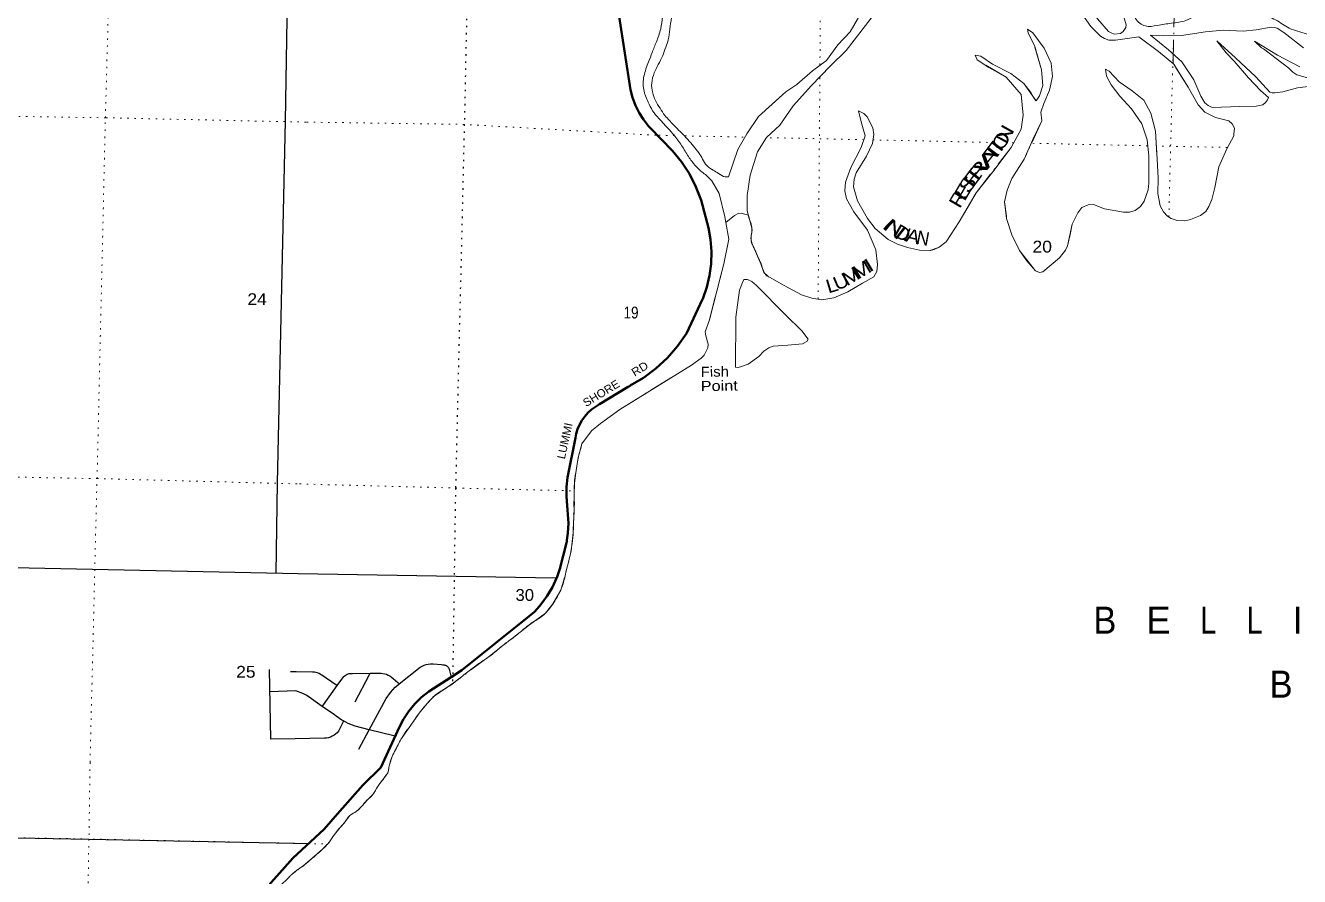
# Model space of a CAD drawing. Header units: feet. Extents: x -489137 to -242534, y 368785 to 558127.
# Drawn here: x -399770 to -380919, y 461387 to 473980 of the extents above; entities that cross this region are included whole.
import ezdxf
from ezdxf.enums import TextEntityAlignment as Align

# ---------------------------------------------------------------- set-up
doc = ezdxf.new("R2010")
doc.units = ezdxf.units.FT
doc.header["$LTSCALE"] = 70
doc.linetypes.add('DOT_DASHED', pattern=[7.7, 5, -1.2, 0.3, -1.2])
doc.linetypes.add('DOTTED', pattern=[1.5, 0.3, -1.2])
for name, color, linetype, lineweight in [('26', 7, 'Continuous', 40), ('27', 7, 'Continuous', 13), ('29', 7, 'Continuous', 25), ('39', 7, 'Continuous', 13), ('44', 7, 'DOT_DASHED', 13), ('6', 7, 'DOTTED', 25), ('7', 7, 'DOTTED', 13)]:
    doc.layers.add(name, color=color, linetype=linetype, lineweight=lineweight)
doc.layers.add('41', color=7, linetype='Continuous')
doc.layers.add('42', color=7, linetype='Continuous')

msp = doc.modelspace()

# ---------------------------------------------------------------- linework, layer by layer
at = {"layer": '26'}
for points in [[(-394513.76, 462999.16), (-394233.94, 463602.78), (-394175.44, 463715.2), (-394098.77, 463832.33), (-394010.28, 463940.81), (-393910.94, 464039.44), (-393801.83, 464127.14), (-393473.6, 464338.04), (-393314.94, 464439.99), (-392315.31, 465240.37), (-392239.84, 465306.22), (-392165.63, 465385.45), (-392100.1, 465472), (-392048.78, 465543.17), (-391973.27, 465668.83), (-391911.31, 465801.69), (-391910.19, 465804.94), (-391863.58, 465940.3), (-391766, 466322.54), (-391760.89, 466342.53), (-391758.1, 466362.54), (-391743.23, 466468.87), (-391737.2, 466615.58), (-391761.93, 466943.54), (-391766.59, 467015.12), (-391764.59, 467152.8), (-391748.2, 467289.52), (-391634.34, 467879.86), (-391622.15, 467937.39), (-391600.61, 468006.09), (-391572, 468072.17), (-391536.64, 468134.9), (-391494.91, 468193.58), (-391447.29, 468247.58), (-391394.27, 468296.31), (-391336.46, 468339.23), (-391274.47, 468375.87), (-390864.19, 468626.9), (-390844.08, 468639.21), (-390824.19, 468649.53), (-390822.02, 468650.66), (-390624.81, 468768.14), (-390440.96, 468905.59), (-390272.49, 469061.5), (-390121.24, 469234.17), (-389988.86, 469421.7), (-389754.18, 469928.46), (-389750.22, 469937.87), (-389690.22, 470105.64), (-389648.08, 470278.76), (-389624.27, 470455.33), (-389619.05, 470633.43), (-389632.48, 470811.1), (-389664.4, 470986.39), (-389773.58, 471397.75), (-389773.58, 471397.76), (-389849.6, 471594.98), (-389945.81, 471783.18), (-390061.16, 471960.29), (-390194.4, 472124.36), (-390532.15, 472472.11), (-390550.3, 472492.16), (-390625.95, 472587.28), (-390691.24, 472689.79), (-390745.45, 472798.56), (-390788, 472912.41), (-390818.42, 473030.07), (-390987.08, 474113.6)], [(-395813.16, 461657.54), (-395349.34, 462086.44), (-395153.41, 462315.92), (-394777.93, 462739.7), (-394513.76, 462999.16)], [(-396787.86, 460576.88), (-396293.56, 461121.39), (-395813.16, 461657.54)]]:
    msp.add_lwpolyline(points, dxfattribs=at)
at = {"layer": '29'}
for p, q in [((-402659.52, 466021.85), (-395737.85, 465868.97)), ((-395763.8, 464417.96), (-395846.5, 464417.44)), ((-395768.9, 464132.75), (-396153.47, 464120.9)), ((-395809.19, 461879.6), (-395578.85, 461874.21))]:
    msp.add_line(p, q, dxfattribs=at)
for points in [[(-396062.57, 465874.63), (-396040.6, 467211.75), (-395921.93, 472562.65), (-395816.05, 479234)], [(-395737.85, 465868.97), (-391930.68, 465805.28), (-391910.19, 465804.94)], [(-394433.99, 464022.69), (-394371.28, 464108.99), (-394299.9, 464188.26), (-394281.63, 464206.08), (-394241.88, 464237.52), (-393930.86, 464483.57)], [(-393930.86, 464483.57), (-393902.98, 464500.17), (-393873.51, 464513.76), (-393842.79, 464524.2), (-393811.14, 464531.37), (-393778.91, 464535.19), (-393746.47, 464535.62), (-393738.71, 464535.22)], [(-393738.71, 464535.22), (-393613.33, 464522.37), (-393593.61, 464520.35)], [(-393593.61, 464520.35), (-393573.33, 464518.99), (-393565.17, 464517.21), (-393556.18, 464514.24), (-393547.54, 464510.34), (-393539.36, 464505.55), (-393531.72, 464499.94), (-393524.71, 464493.56), (-393518.41, 464486.48), (-393512.88, 464478.79), (-393508.18, 464470.55), (-393504.37, 464461.87), (-393502.73, 464457.13)], [(-395781.6, 463422.46), (-396138.81, 463419.64), (-396158.14, 464450.69)], [(-395385.86, 464365.45), (-395405.75, 464379.01), (-395426.94, 464390.42), (-395449.21, 464399.55), (-395472.32, 464406.3), (-395496, 464410.6), (-395520, 464412.4), (-395522.25, 464412.44), (-395763.8, 464417.96)], [(-395158.15, 464213.76), (-395176.29, 464225.84), (-395385.86, 464365.45)], [(-395158.15, 464213.76), (-395091.24, 464307.48), (-395076.89, 464327.58)], [(-395076.89, 464327.58), (-395059.39, 464347.48), (-395054.35, 464352.5), (-395041.2, 464363.1), (-395027.01, 464372.26), (-395011.94, 464379.89), (-394996.16, 464385.91), (-394979.84, 464390.24), (-394971.41, 464391.56), (-394951.51, 464393.61)], [(-394951.51, 464393.61), (-394931.41, 464393.69), (-394670.42, 464394.77), (-394509.01, 464395.43)], [(-394892.77, 463974.41), (-394680.66, 464375.42), (-394670.42, 464394.77)], [(-394509.01, 464395.43), (-394481.4, 464392.9), (-394454.2, 464387.5), (-394427.72, 464379.28), (-394402.24, 464368.35), (-394378.04, 464354.8), (-394355.39, 464338.81), (-394334.54, 464320.53), (-394331.61, 464317.63)], [(-394331.61, 464317.63), (-394262.49, 464255.92), (-394241.88, 464237.52)], [(-393502.73, 464457.13), (-393478.7, 464358.89), (-393473.6, 464338.04)], [(-395607.45, 464065.04), (-395635.13, 464081.96), (-395664.41, 464095.89), (-395768.9, 464132.75)], [(-395378.45, 463905.15), (-395362.02, 463928.16), (-395158.15, 464213.76)], [(-395066.28, 463689.95), (-395087.09, 463701.15), (-395175.22, 463761.23), (-395198.71, 463779.66), (-395378.45, 463905.15), (-395607.45, 464065.04)], [(-394835.44, 463273.93), (-394682.79, 463558.65), (-394433.99, 464022.69)], [(-395066.28, 463689.95), (-395076.53, 463668.39), (-395139.24, 463536.52)], [(-394894.47, 463610.16), (-394993.16, 463650.61), (-395066.28, 463689.95)], [(-394297.83, 463464.96), (-394320.5, 463470.48), (-394682.79, 463558.65), (-394894.47, 463610.16)], [(-395139.24, 463536.52), (-395158.98, 463514.59), (-395180.9, 463494.84), (-395204.76, 463477.48), (-395230.31, 463462.72), (-395257.26, 463450.71), (-395285.32, 463441.58), (-395314.18, 463435.43), (-395343.52, 463432.34), (-395343.76, 463432.32), (-395781.6, 463422.46)], [(-405290.42, 462061.4), (-404129.9, 462039.69), (-398831.06, 461941.82), (-395809.19, 461879.6)]]:
    msp.add_lwpolyline(points, dxfattribs=at)
at = {"layer": '39'}
for points in [[(-386129.18, 475452), (-386083.24, 475325.57), (-386023, 475227.93), (-385878.68, 475113.02), (-385718.86, 475030.24), (-385367.19, 474989.04), (-385134.11, 474960.25), (-384656.66, 474864.1), (-384572.69, 474837.49), (-384501.17, 474784.37), (-384113.41, 474342.87), (-383907.38, 474076.48), (-383746, 473891.69), (-383707.28, 473869.2), (-383660.16, 473853.68), (-383569.6, 473861.32), (-383530.46, 473891.5), (-383486.99, 473947.92), (-383486.1, 473991.53), (-383533.04, 474157.93), (-383536.57, 474377.97), (-383495.82, 474616.55)], [(-386303.54, 474908.35), (-386439.47, 474664.98), (-386659.84, 474528.04), (-387016.51, 474424.05), (-387127.65, 474309.18), (-387257.1, 474087.71), (-387625.47, 473610.6), (-387863.94, 473377.14), (-388141.75, 473091.99), (-388411.8, 472792.56), (-388611.12, 472503.85), (-388808.2, 472324.07), (-388939.49, 472110.71), (-389047.26, 471767.74), (-389089.73, 471465.86), (-389090.39, 471237.83)], [(-386010.17, 474982.48), (-385733.84, 474889.27), (-385561.21, 474859.65), (-385379.82, 474864.17), (-385148.39, 474853.57), (-384775.44, 474769.57), (-384615.97, 474687.73), (-384403.91, 474518.09), (-384256.63, 474333.57), (-384159.02, 474182.32), (-384006.4, 473963.39), (-383866.25, 473823.42), (-383805.62, 473786.54), (-383742.68, 473762.92), (-383639.92, 473760.45), (-383296.45, 473810.22)], [(-389365.93, 471739.75), (-389230.84, 472146.7), (-389097.16, 472378.17), (-388926.77, 472631.13), (-388520.41, 472996.5), (-388354.99, 473106.27), (-388123.18, 473309.58), (-387918.58, 473462.98), (-387748.7, 473691.72), (-387567.48, 473883.92), (-387404.57, 474165.27), (-387184.95, 474461.66), (-386831.1, 474624.23), (-386568.54, 474838.99)], [(-386399.23, 470646.21), (-386326.14, 470663.24), (-386249.43, 470698.67), (-386148.7, 470780.54), (-385955.34, 471073.4), (-385704.79, 471502.37), (-385458.66, 471814.38), (-385187.37, 472174.33), (-385036.79, 472443.82), (-385006.34, 472651.08), (-385036.28, 472958.42), (-385260.6, 473217.09), (-385515.52, 473359.33), (-385690.52, 473469.72), (-385719.27, 473540.91), (-385637, 473525.17), (-385462.13, 473408.73), (-385189.05, 473268.16), (-384998.65, 473123.16), (-384896.68, 472987.97), (-384844.14, 472898.14), (-384814.64, 472863.25), (-384768.72, 472941.06), (-384715.23, 473093.38), (-384734.7, 473321.81), (-384836.39, 473666.88), (-384932.92, 473870.58), (-384945.89, 473925.32), (-384864.45, 473869.23), (-384697.82, 473645.99), (-384593.65, 473421.96), (-384573.51, 473225.81), (-384618.01, 473020.84), (-384700.57, 472826.71), (-384745.55, 472696.42), (-384730, 472570.99), (-384864.68, 472291.1), (-384993.52, 472001.01), (-385174.68, 471713.96)], [(-380860.36, 473647.4), (-381151.79, 473875.1), (-381247.74, 473938.05), (-381291.01, 473951.83), (-381339.49, 473955.47), (-381561.86, 473917.45), (-381753.65, 473897), (-382047.43, 473912.85), (-382311.87, 473885.75), (-382663.48, 473832.11), (-382937.57, 473825.38), (-383126.64, 473839.18), (-382859.21, 473620.01), (-382661.46, 473440.56), (-382483.57, 473176.74), (-382379.82, 472932.54), (-382319.66, 472837.9), (-382270.49, 472798.54), (-382209.97, 472767.76), (-381802.81, 472779.95), (-381562.98, 472785.34), (-381462.12, 472808.38), (-381420.87, 472839.05), (-381391.31, 472881.2), (-381379.02, 472914.92), (-381497.8, 473016.14), (-381673.2, 473205.24), (-381885.65, 473453.59), (-382004.96, 473575.92), (-382141.4, 473751.23), (-381864.47, 473503.63), (-381566.15, 473219.28), (-381359.24, 472995.25), (-381322.47, 472983.54), (-381285.1, 472981.57), (-381165.77, 472999.53), (-380951, 473059.9), (-380789.5, 473076.91)], [(-383118.16, 472684.67), (-383049.13, 472416.93), (-383025.42, 472002.76), (-383013.06, 471722.01), (-383017.79, 471492.04), (-382981.21, 471311.71), (-382932.33, 471224.11), (-382871.56, 471158.2), (-382816.28, 471121.77), (-382731.89, 471092.9), (-382615.66, 471088.31), (-382532.18, 471107.15), (-382385.54, 471167.03), (-382304.04, 471229.81), (-382259.66, 471302.83), (-382215.78, 471407.69), (-382171.94, 471580.38), (-382111.22, 471887.96), (-381994.92, 472156.1), (-381892.27, 472347.82), (-381891.86, 472373.46), (-381883.86, 472462.68), (-381915.46, 472526.97), (-381964.22, 472571.22), (-382160.64, 472619.47), (-382318.14, 472699.25), (-382420.73, 472804.18), (-382568.41, 473067.41), (-382778.99, 473406.54), (-383004.77, 473594.62), (-383296.45, 473810.22)], [(-380801.27, 473203.97), (-380959.14, 473251.77), (-381017.62, 473290.56), (-381078.01, 473348.95), (-381454.25, 473633), (-381481.78, 473650.71), (-381585.48, 473748.4), (-381243.29, 473539.88), (-380912.48, 473365.89)], [(-383219.5, 471380.96), (-383160.48, 471548.84), (-383149.59, 471645.98), (-383151.28, 472053.66), (-383174.65, 472288.22), (-383254.41, 472523.88), (-383404.98, 472744.79), (-383580.33, 472935.91), (-383705.88, 473099.82), (-383775.72, 473230.34), (-383791.72, 473333.58), (-383733.91, 473304.19), (-383588.14, 473143.92), (-383393.38, 473014.98), (-383222.99, 472876.43), (-383118.16, 472684.67)], [(-387218.96, 470260.69), (-387173.85, 470340.48), (-387162.79, 470445.25), (-387186.59, 470659.64), (-387311.5, 470952.69), (-387513.38, 471225.05), (-387622.28, 471414.87), (-387647.83, 471533.09), (-387639.37, 471661.41), (-387556.32, 471879.75), (-387405.24, 472173.45), (-387347.31, 472345.86), (-387405.41, 472556.88), (-387442.45, 472715.02), (-387364.6, 472678.5), (-387315.28, 472629.78), (-387232.02, 472466.7), (-387219.06, 472367.54), (-387236.83, 472232.7), (-387325.26, 472046.76), (-387477.43, 471797.48), (-387510.15, 471706.28), (-387519.97, 471590.45), (-387461.69, 471387.5), (-387310.03, 471122.18), (-387200.25, 470974.72), (-387004.18, 470811.45)], [(-389406.06, 471066.5), (-389420.56, 471149.46), (-389506.09, 471496.23), (-389613.06, 471681.97), (-389709.25, 471774.26)], [(-385174.68, 471713.96), (-385244.36, 471541), (-385282.49, 471368.97), (-385253.24, 471126.22), (-385175.66, 470882.53), (-385061.63, 470648.22), (-384955.96, 470496.81), (-384828.03, 470351.01)], [(-384284.02, 471042.63), (-384200.95, 471208.36), (-384139.98, 471288.03)], [(-384139.98, 471288.03), (-384047.53, 471326.45), (-383965.81, 471333.05), (-383804.04, 471265.29), (-383524.98, 471219.46)], [(-383349.3, 471240.23), (-383270.63, 471300.86), (-383219.5, 471380.96)], [(-383524.98, 471219.46), (-383435.84, 471218.2), (-383349.3, 471240.23)], [(-391540.12, 467790.83), (-391393.66, 467980.73), (-391259.91, 468090.94), (-390975.89, 468298.16), (-389914.89, 468955.42), (-389773.75, 469059.61), (-389727.75, 469102.52), (-389704.15, 469149.75), (-389672.68, 469208.8), (-389670.81, 469265.45), (-389704.53, 469389.21), (-389712.02, 469448.9), (-389651.35, 469624.28), (-389438.94, 470451.56), (-389362.88, 470819.38), (-389406.06, 471066.5)], [(-384471.58, 470541.79), (-384381.9, 470653.37), (-384351.1, 470719.04), (-384313.43, 470885.8), (-384284.02, 471042.63)], [(-387004.18, 470811.45), (-386867.02, 470741.96), (-386720.54, 470694.89)], [(-386720.54, 470694.89), (-386540.52, 470655.37), (-386399.23, 470646.21)], [(-384828.03, 470351.01), (-384768.38, 470324.73), (-384719.54, 470336.78), (-384471.58, 470541.79)], [(-388760.07, 470255.81), (-388543.03, 470133.29), (-388290.08, 469993.12)], [(-387985.43, 469918.53), (-387811.11, 469950.8), (-387602.25, 470038.15), (-387386.07, 470167.1), (-387218.96, 470260.69)], [(-388290.08, 469993.12), (-388137.61, 469942.92), (-387985.43, 469918.53)]]:
    msp.add_lwpolyline(points, dxfattribs=at)
msp.add_lwpolyline([(-389266.88, 468924.54), (-389261.77, 469663.06), (-389203.13, 470065.52), (-389163.27, 470177.08), (-389141.54, 470219.71), (-389087.14, 470220.66), (-389021.66, 470192.82), (-388956.02, 470131.31), (-388523.76, 469699.03), (-388284.93, 469460.25), (-388188.71, 469339.29), (-388207.39, 469303.26), (-388274.77, 469268.33), (-388488.67, 469250.33), (-388706.51, 469236.44), (-388769.9, 469212.73), (-388845.05, 469160.45), (-388921.21, 469081.22), (-389078.67, 468967.26), (-389178.04, 468934.91), (-389224.68, 468919.68)], close=True, dxfattribs=at)
for points in [[(-390342.25, 478988.24), (-390326.4, 478896.28), (-390320.65, 478831.49), (-390288.7, 478750.39), (-390278.97, 478671.41), (-390279.38, 478584.4), (-390291.81, 478517.68), (-390316.34, 478455.07), (-390347.05, 478368.2), (-390387.91, 478271.27), (-390398.28, 478212.64), (-390416.83, 478133.81), (-390423.28, 478050.87), (-390427.74, 477959.83), (-390432.21, 477868.78), (-390414.52, 477763.46), (-390400.66, 477702.68), (-390374.83, 477611.48), (-390332.83, 477520.21), (-390282.67, 477447.1), (-390238.42, 477406.4), (-390175.93, 477377.76), (-390121.6, 477332.96), (-390119.85, 477274.26), (-390132.21, 477223.74), (-390158.68, 477179.35), (-390175.02, 477140.98), (-390225.92, 477054.22), (-390244.46, 476977.41), (-390250.84, 476908.64), (-390255.28, 476823.67), (-390241.59, 476728.48), (-390215.82, 476623.12), (-390176.03, 476491.38), (-390164.35, 476396.21), (-390118.34, 476300.86), (-390094.6, 476193.49), (-390083.22, 476035.58), (-390067.57, 475926.23), (-390049.96, 475802.69), (-390028.55, 475628.55), (-390051.71, 475428.32), (-390064.62, 475258.39), (-390057.49, 475055.99), (-390069.97, 474979.15), (-390107.25, 474781.02), (-390130.44, 474574.72), (-390167.68, 474386.7), (-390182.37, 474269.4), (-390211.44, 474099.56), (-390234.48, 473923.62), (-390259.44, 473769.94), (-390296.32, 473658.83), (-390345.42, 473527.54), (-390406.6, 473402.38), (-390465.77, 473277.21), (-390504.85, 473127.65), (-390489.35, 472985.91), (-390449.49, 472870.36), (-390381.35, 472754.67), (-390309.12, 472649.07), (-390244.81, 472577.92), (-390128.22, 472453.88), (-390037.73, 472366.41), (-389969.4, 472291.19), (-389885.01, 472193.62), (-389808.7, 472096.1), (-389750.56, 472002.72), (-389688.38, 471907.29), (-389595.77, 471840.04), (-389515.2, 471791.07), (-389416.45, 471739.97), (-389369.84, 471739.77)], [(-384963.68, 477884.27), (-385020.76, 477798.95), (-385088.58, 477552.41), (-385081.33, 477374.28), (-385045.68, 477222.33), (-384933.38, 477045.7), (-384746.25, 476886.91), (-384648.18, 476692.14), (-384626.12, 476657.62), (-384546.37, 476432.59), (-384536.75, 476329.33), (-384525.06, 476236.19), (-384533.79, 476098.62), (-384473.99, 475926.3), (-384371.65, 475780.08), (-384254.71, 475730.92), (-383966.24, 475646.49), (-383710.24, 475527.83), (-383577.73, 475353.12), (-383493.88, 475140.21), (-383448.4, 474931.54), (-383441.03, 474779.73), (-383427.25, 474700.73), (-383413.96, 474520.56), (-383394.88, 474279.64), (-383345.31, 474081.07), (-383200.36, 473973.08), (-383024.58, 473980.29), (-382812.32, 474013.62), (-382600.02, 474055.05), (-382353.08, 474161.05), (-382197.59, 474148.13), (-382070.46, 474119.15), (-381783.24, 474198.65), (-381492.59, 474146.59), (-381272.8, 474062.51), (-381071.36, 473940.07), (-380819.25, 473855.82), (-380591.44, 473757.54), (-380271.04, 473587.95), (-379980.86, 473436.73), (-379648.38, 473256.97), (-379428.77, 473134.44), (-379152.49, 473033.88), (-378779.14, 472955.1), (-378530.76, 472937.65), (-378232.04, 472883.53), (-378001.99, 472831.77), (-377537.57, 472790.98), (-377214.13, 472839.94), (-376987.96, 472822.6), (-376519.44, 472793.93), (-376145.85, 472765.74), (-375657.03, 472759.22), (-375273.24, 472753.23), (-374923.73, 472761.59), (-374735.95, 472742.42), (-374451.44, 472674.21), (-374181.22, 472573.68), (-373880.67, 472479.07), (-373657.6, 472231.06), (-373542.7, 472179.88), (-373371.93, 471978.68), (-373138.77, 471728.58), (-372935.51, 471563.64), (-372813.92, 471214.95)], [(-389709.25, 471774.26), (-389777.64, 471826.79), (-389884.19, 471936.61), (-389984.53, 472078.78), (-390088.8, 472245.24), (-390211.3, 472399.66), (-390321.84, 472519.62), (-390400.23, 472605.01), (-390490.6, 472718.79), (-390558.68, 472846.63), (-390622.46, 473033.13), (-390619.52, 473229.41), (-390549.84, 473443.57), (-390498.7, 473578.9), (-390435.34, 473736.43), (-390371.81, 473932.41), (-390342.7, 474110.34), (-390327.61, 474312.64), (-390328.87, 474474.54), (-390283.77, 474615.97), (-390246.59, 474791.84), (-390243.74, 474969.91), (-390216.74, 475127.62), (-390161.01, 475382.33), (-390144.1, 475542.11), (-390126.84, 475778.8), (-390128.31, 475896.18), (-390153.68, 476086.53), (-390164.96, 476266.7), (-390214.66, 476438.96), (-390282.62, 476593.1), (-390304.32, 476704.52), (-390346.09, 476844.36)], [(-389090.39, 471237.83), (-389053.82, 471096.63), (-389021.99, 470991.24), (-389033.02, 470792.98), (-388989.09, 470683.47), (-388921.11, 470533.38), (-388875.16, 470423.87), (-388813.18, 470285.94), (-388760.07, 470255.81)], [(-394395.12, 462997.56), (-394363.5, 463111.67), (-394269.63, 463313.57), (-394169.83, 463489.13), (-394047.84, 463656.48), (-393960.39, 463783.53), (-393814.11, 463962.89), (-393686.26, 464087.72), (-393520.12, 464192.11), (-393357.96, 464312.71), (-393205.89, 464433.37), (-392997.13, 464582.06), (-392865.39, 464674.49), (-392707.2, 464807.25), (-392561.25, 464915.79), (-392415.26, 465032.43), (-392281.44, 465139.01), (-392119.35, 465243.42), (-391997.52, 465376.37), (-391887.61, 465553.9), (-391830.49, 465673.01), (-391781.13, 465860.96), (-391725.56, 466081.27), (-391680.03, 466313.76), (-391665.06, 466491.77), (-391658.12, 466679.94), (-391649.06, 466890.35), (-391652.01, 467123.09), (-391634.91, 467325.37), (-391612.03, 467464.89), (-391593.32, 467578.13), (-391543.95, 467770.13), (-391540.12, 467790.83)], [(-394395.12, 462997.56), (-394405.31, 462934.58), (-394427.67, 462894.9), (-394498.09, 462801.15), (-394558.15, 462721.37), (-394629.06, 462601.33), (-394717.49, 462516.02), (-394793.89, 462426.43), (-394869.99, 462353.02), (-394976.29, 462284.23), (-395040.5, 462198.45), (-395106.58, 462120.81), (-395220.33, 461977.31), (-395272.24, 461901.41), (-395321.75, 461845.71), (-395441.04, 461730.63), (-395527.23, 461657.42), (-395615.47, 461582.21), (-395703.57, 461515.1), (-395754.72, 461479.66), (-395817.41, 461427.46)], [(-395986.73, 461266.09), (-395945.98, 461305.04), (-395899.77, 461346.12), (-395849.7, 461400.04), (-395817.41, 461427.46)]]:
    msp.add_spline(points, degree=3, dxfattribs=at)
at = {"layer": '44'}
for points in [[(-382791.24, 473416.75), (-382764.2, 474614.99), (-383620.31, 475301.88), (-384589.88, 476348.1), (-385234.62, 477321.35), (-387966.12, 477322.47), (-389699.94, 476958.92), (-390043.87, 477082.72), (-390541.63, 477758.45), (-390428.76, 478545.3), (-389952.28, 479577.28), (-389501.53, 479554.31), (-388018.11, 479638.44), (-387894.2, 479779.16), (-387889.86, 480266.15), (-387945.67, 483022.7), (-387829.15, 488508.32), (-393014.45, 488556.78), (-395330.82, 488628.53)], [(-389406.06, 471066.5), (-389281.12, 471170.94), (-389222.85, 471197.6), (-389178.6, 471203.51), (-389073.89, 471174.11), (-389018.38, 470956.47), (-389038.57, 470826.91), (-389016.4, 470748.04), (-388888.41, 470455.57), (-388844.86, 470323.47), (-388784.1, 470269.44), (-388543.03, 470133.29), (-388290.08, 469993.12), (-388137.61, 469942.92), (-387985.43, 469918.53), (-387811.11, 469950.8), (-387602.25, 470038.15), (-387386.07, 470167.1), (-387218.96, 470260.69), (-387173.85, 470340.48), (-387162.79, 470445.25), (-387186.59, 470659.64), (-387311.5, 470952.69), (-387513.38, 471225.05), (-387622.28, 471414.87), (-387647.83, 471533.09), (-387639.37, 471661.41), (-387556.32, 471879.75), (-387405.24, 472173.45), (-387347.31, 472345.86), (-387405.41, 472556.88), (-387442.45, 472715.02), (-387364.6, 472678.5), (-387315.28, 472629.78), (-387232.02, 472466.7), (-387219.06, 472367.54), (-387236.83, 472232.7), (-387325.26, 472046.76), (-387477.43, 471797.48), (-387510.15, 471706.28), (-387519.97, 471590.45), (-387461.69, 471387.5), (-387310.03, 471122.18), (-387200.25, 470974.72), (-387004.18, 470811.45), (-386867.02, 470741.96), (-386720.54, 470694.89), (-386540.52, 470655.37), (-386399.23, 470646.21), (-386249.43, 470698.67), (-386148.7, 470780.54), (-385955.34, 471073.4), (-385704.79, 471502.37), (-385187.37, 472174.33), (-385036.79, 472443.82), (-385006.34, 472651.08), (-385036.28, 472958.42), (-385260.6, 473217.09), (-385690.52, 473469.72), (-385719.27, 473540.91), (-385637, 473525.17), (-385462.13, 473408.73), (-385189.05, 473268.16), (-384998.65, 473123.16), (-384814.64, 472863.25), (-384768.72, 472941.06), (-384715.23, 473093.38), (-384734.7, 473321.81), (-384836.39, 473666.88), (-384932.92, 473870.58), (-384945.89, 473925.32), (-384864.45, 473869.23), (-384697.82, 473645.99), (-384593.65, 473421.96), (-384573.51, 473225.81), (-384618.01, 473020.84), (-384700.57, 472826.71), (-384745.55, 472696.42), (-384730, 472570.99), (-384993.52, 472001.01), (-385174.68, 471713.96), (-385244.36, 471541), (-385282.49, 471368.97), (-385257.32, 471160.08)], [(-383118.16, 472684.67), (-383049.13, 472416.93), (-383025.42, 472002.76), (-383013.06, 471722.01), (-383017.79, 471492.04), (-382981.21, 471311.71), (-382932.33, 471224.11), (-382871.56, 471158.2), (-382816.28, 471121.77), (-382731.89, 471092.9), (-382615.66, 471088.31), (-382532.18, 471107.15), (-382385.54, 471167.03), (-382304.04, 471229.81), (-382259.66, 471302.83), (-382215.78, 471407.69), (-382171.94, 471580.38), (-382111.22, 471887.96), (-381994.92, 472156.1), (-381892.27, 472347.82), (-381891.86, 472373.46), (-381883.86, 472462.68), (-381915.46, 472526.97), (-381964.22, 472571.22), (-382160.64, 472619.47), (-382318.14, 472699.25), (-382420.73, 472804.18), (-382568.41, 473067.41), (-382778.99, 473406.54), (-382791.24, 473416.75)], [(-385257.32, 471160.08), (-385253.24, 471126.22), (-385175.66, 470882.53), (-385061.63, 470648.22), (-384828.03, 470351.01), (-384768.38, 470324.73), (-384719.54, 470336.78), (-384471.58, 470541.79), (-384381.9, 470653.37), (-384351.1, 470719.04), (-384284.02, 471042.63), (-384200.95, 471208.36), (-384139.98, 471288.03), (-384047.53, 471326.45), (-383965.81, 471333.05), (-383804.04, 471265.29), (-383524.98, 471219.46), (-383435.84, 471218.2), (-383349.3, 471240.23), (-383270.63, 471300.86), (-383219.5, 471380.96), (-383160.48, 471548.84), (-383149.59, 471645.98), (-383151.28, 472053.66), (-383174.65, 472288.22), (-383254.41, 472523.88), (-383404.98, 472744.79), (-383580.33, 472935.91), (-383705.88, 473099.82), (-383775.72, 473230.34), (-383791.72, 473333.58), (-383733.91, 473304.19), (-383588.14, 473143.92), (-383393.38, 473014.98), (-383222.99, 472876.43), (-383118.16, 472684.67)], [(-391540.12, 467790.83), (-391393.66, 467980.73), (-391259.91, 468090.94), (-390975.89, 468298.16), (-389914.89, 468955.42), (-389773.75, 469059.61), (-389727.75, 469102.52), (-389704.15, 469149.75), (-389672.68, 469208.8), (-389670.81, 469265.45), (-389704.53, 469389.21), (-389712.02, 469448.9), (-389651.35, 469624.28), (-389438.94, 470451.56), (-389362.88, 470819.38), (-389406.06, 471066.5)], [(-391540.12, 467790.83), (-391591.24, 467589.62), (-391629.03, 467361.39), (-391648.22, 467205.72), (-391665.71, 466476.59), (-391698.29, 466203.92), (-391794.14, 465809.89), (-391849.8, 465623.53), (-391967.73, 465420.2), (-392074.12, 465283.68), (-392314.29, 465112.88), (-392902.01, 464648.58), (-393422.11, 464264.07), (-393724.29, 464056.2), (-393794.97, 463984.55), (-393929.06, 463825.67), (-394059.07, 463640.73), (-394206.81, 463430.27), (-394282.96, 463288.53), (-394346.21, 463161.66), (-394384.14, 463038.24), (-394395.12, 462999.21)], [(-395822.01, 461423.68), (-395758.59, 461477.13), (-395661.11, 461544.82), (-395629.86, 461572.34), (-395452.55, 461722.45), (-395336.62, 461828.21), (-395271.71, 461901.92), (-395210.99, 461990.4), (-395177.43, 462032.5), (-395090.08, 462141.23), (-395046.79, 462193.27), (-394975.19, 462285.38), (-394949.18, 462306.99), (-394919.35, 462322.45), (-394882.59, 462342.7), (-394842.64, 462377.88), (-394787.65, 462435.5), (-394715.59, 462517.79), (-394700.68, 462532.71), (-394634.21, 462595.85), (-394612.79, 462625.98), (-394571.24, 462699.53), (-394536.08, 462751.51), (-394532.36, 462756.84), (-394503.06, 462794.14), (-394463.72, 462848.31), (-394409.58, 462920.72), (-394405.76, 462933.6), (-394395.35, 462998.38)]]:
    msp.add_lwpolyline(points, dxfattribs=at)
at = {"layer": '6'}
msp.add_lwpolyline([(-393030.18, 487747.57), (-393118.15, 483220.84), (-393163.39, 477858.29), (-393277.22, 472516.33), (-393407.39, 467136.01), (-393450.69, 464243.01)], dxfattribs=at)
at = {"layer": '7'}
for p, q in [((-388015.18, 473396.84), (-387983.26, 477575.38)), ((-382785.66, 473756.46), (-382790.11, 473584.16)), ((-382792.86, 473477.61), (-382852.89, 471151.37)), ((-388041.66, 469932.3), (-388016.53, 473219.79)), ((-389149.87, 472328.56), (-390011.43, 472347.04)), ((-387366.52, 472290.3), (-388799.34, 472321.04)), ((-385429.17, 472248.74), (-387226.78, 472287.3)), ((-385149.15, 472242.73), (-385197.26, 472243.76)), ((-383165.88, 472200.17), (-384888.65, 472237.14)), ((-381986.77, 472174.88), (-383023.6, 472197.13)), ((-395810.5, 461879.62), (-395300.12, 461868.6))]:
    msp.add_line(p, q, dxfattribs=at)
for points in [[(-398814.49, 463076.21), (-398711.68, 467275.72), (-398587.2, 472614.34), (-398446.78, 477940.45), (-398460.83, 479761.23)], [(-395618.35, 472550.54), (-398587.2, 472614.34), (-400624.34, 472645.87)], [(-390167.59, 472350.39), (-390443.81, 472356.32), (-393277.22, 472516.33), (-395618.35, 472550.54)], [(-402925.6, 467350.98), (-398711.68, 467275.72), (-395714.11, 467196.39)], [(-395714.11, 467196.39), (-393407.39, 467136.01), (-391652.37, 467093.57)], [(-398814.49, 463076.21), (-398831.06, 461941.82), (-398939.35, 456575.04), (-398940.46, 456276.37)], [(-395810.5, 461879.62), (-398831.06, 461941.82), (-404129.9, 462039.69), (-405855.79, 462074.02)]]:
    msp.add_lwpolyline(points, dxfattribs=at)

# ---------------------------------------------------------------- texts
at = {"layer": '27'}
for s, rotation, width, p in [('RD', 31.461, 1.1, (-390758, 468782.44)), ('SHORE', 31.461, 1.05, (-391475.63, 468331.4)), ('LUMMI', 77.583, 1.05, (-391790.29, 467555.86))]:
    msp.add_text(s, height=120, rotation=rotation, dxfattribs=dict(at, width=width)).set_placement(p)
at = {"layer": '41'}
for s, width, p in [('B', 0.95, (-383968.24, 464979.83)), ('L', 0.8, (-382387.14, 464979.83)), ('L', 0.8, (-381703.68, 464979.83)), ('B', 0.95, (-381360.92, 464033.8))]:
    msp.add_text(s, height=400, dxfattribs=dict(at, width=width)).set_placement(p)
for s, p in [('E', (-383183.99, 464979.83)), ('I', (-381020.22, 464979.83))]:
    msp.add_text(s, height=400, dxfattribs=at).set_placement(p)
at = {"layer": '42'}
for s, width, p in [('Fish', 1.1, (-389777.92, 468779.07)), ('Point', 1.2, (-389777.91, 468568.77))]:
    msp.add_text(s, height=150, rotation=1, dxfattribs=dict(at, width=width)).set_placement(p)
at = {"layer": '44'}
for s, rotation, width, p in [('N', 60.805, 1.35, (-385193.36, 472322.49)), ('T', 52.995, 1.75, (-385380.16, 472049.21)), ('I', 52.995, 1.5, (-385313.21, 472135.73)), ('O', 52.995, 1.3, (-385256.5, 472213.2)), ('V', 51.732, 1.65, (-385515.5, 471868.4)), ('A', 51.732, 1.7, (-385449.01, 471955.53)), ('E', 53.712, 1.45, (-385679.61, 471666.73)), ('R', 51.732, 1.5, (-385591.83, 471776.96)), ('E', 59.712, 1.3, (-385817.05, 471468.36)), ('S', 54.712, 1.25, (-385750.55, 471572.48)), ('R', 59.712, 1.25, (-385885.68, 471363.8)), ('I', 316.215, 1.8, (-387063.6, 470959.11)), ('N', 321.215, 1.6, (-386971.33, 470889.94)), ('D', 330.132, 1.2, (-386845.21, 470820.05)), ('A', 345.618, 1.1, (-386660.16, 470763.29)), ('N', 349.291, 0.95, (-386507.76, 470734.82)), ('I', 31.251, 1.3, (-387239.08, 470348.04)), ('M', 30.816, 1.25, (-387499.04, 470189.36)), ('M', 30.251, 1.25, (-387353.38, 470276.05)), ('L', 16.696, 1.15, (-387808.57, 470039.08)), ('U', 22.696, 1.15, (-387664.31, 470096.99))]:
    msp.add_text(s, height=201.6, rotation=rotation, dxfattribs=dict(at, width=width)).set_placement(p, align=Align.CENTER)
msp.add_text('I', height=201.6, rotation=338.186, dxfattribs=at).set_placement((-386759.22, 470788.22), align=Align.CENTER)
at = {"layer": '7'}
for s, width, p in [('20', 1.1, (-384869.29, 470620.71)), ('24', 1.1, (-396486.29, 469842.48)), ('19', 0.85, (-390920.8, 469645.05)), ('30', 1.05, (-392519.16, 465466.26)), ('25', 1.1, (-396652.38, 464329.29))]:
    msp.add_text(s, height=175, dxfattribs=dict(at, width=width)).set_placement(p)

doc.saveas('drawing.dxf')
